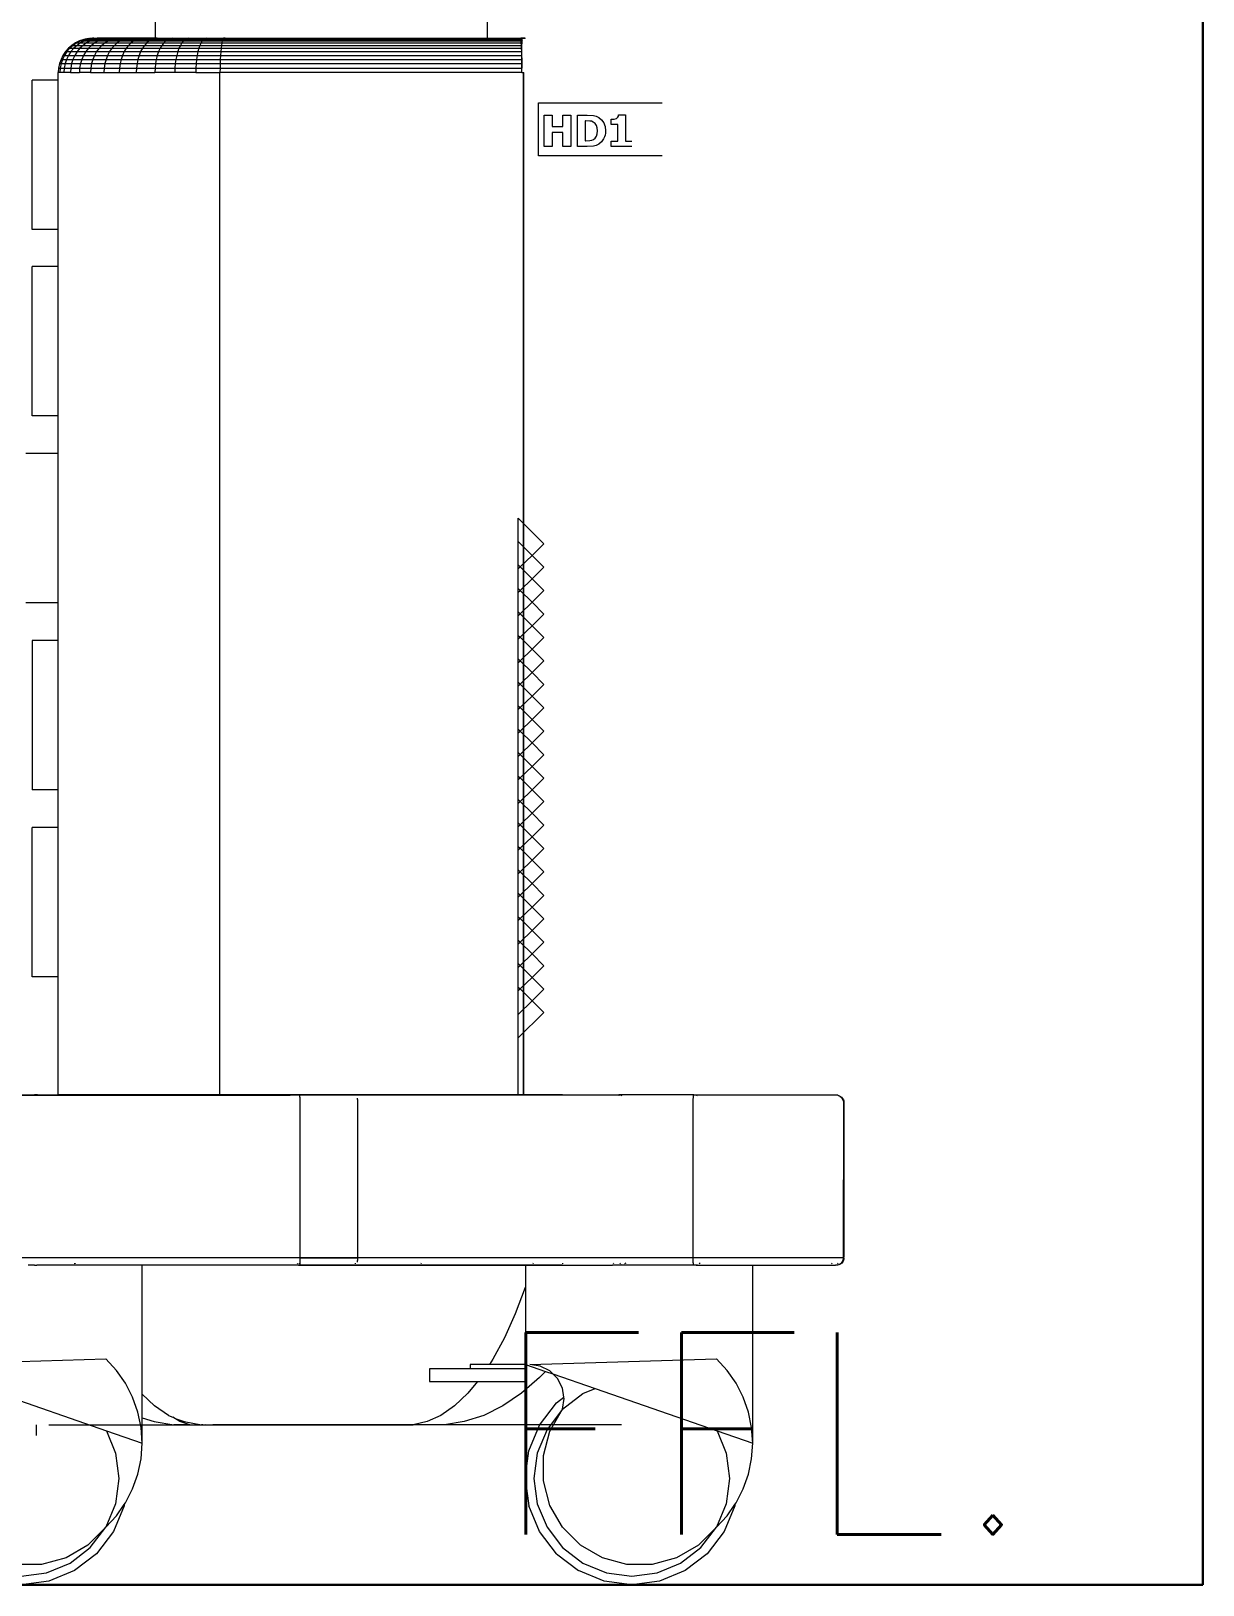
# Model space of a CAD drawing. Header units: millimetres. Extents: x 3552052 to 4144896, y -707811 to -630695.
# Drawn here: x 3703990 to 3704570, y -696929 to -696158 of the extents above; entities that cross this region are included whole.
import ezdxf

# ---------------------------------------------------------------- set-up
doc = ezdxf.new("R2010")
doc.units = ezdxf.units.MM
doc.header["$LTSCALE"] = 6
doc.header["$MEASUREMENT"] = 0
doc.layers.get('0').update_dxf_attribs({"linetype": 'CONTINUOUS', "lineweight": 0})
for name, color, linetype, lineweight in [('ELE-SOCKET NMBERING', 7, 'CONTINUOUS', 9), ('EQP', 6, 'CONTINUOUS', 0), ('MEP_HVAC_RA_DUCT', 1, 'CONTINUOUS', 0)]:
    doc.layers.add(name, color=color, linetype=linetype, lineweight=lineweight)
doc.styles.add('Annotation', font='tahoma.ttf')

# ---------------------------------------------------------------- blocks, each defined once
blk = doc.blocks.new('Philips+Ultrasound+ls')
at = {"layer": 'EQP'}
for p, q in [((-23.141, 3.976), (-23.141, 6.968)), ((-7.563, 3.976), (-7.563, 6.771)), ((-26.891, 3.761), (-27.065, 3.644)), ((-26.827, 3.761), (-27, 3.644)), ((-26.704, 3.854), (-26.891, 3.761)), ((-26.891, 3.761), (-26.827, 3.761)), ((-26.641, 3.854), (-26.827, 3.761)), ((-26.827, 3.761), (-26.652, 3.761)), ((-26.652, 3.761), (-26.821, 3.644)), ((-26.506, 3.921), (-26.704, 3.854)), ((-26.704, 3.854), (-26.641, 3.854)), ((-26.47, 3.854), (-26.652, 3.761)), ((-26.652, 3.761), (-26.371, 3.761)), ((-26.445, 3.921), (-26.641, 3.854)), ((-26.641, 3.854), (-26.47, 3.854)), ((-26.371, 3.761), (-26.534, 3.644)), ((-26.302, 3.962), (-26.506, 3.921)), ((-26.506, 3.921), (-26.445, 3.921)), ((-26.278, 3.921), (-26.47, 3.854)), ((-26.47, 3.854), (-26.195, 3.854)), ((-26.242, 3.962), (-26.445, 3.921)), ((-26.445, 3.921), (-26.278, 3.921)), ((-26.195, 3.854), (-26.371, 3.761)), ((-26.371, 3.761), (-25.987, 3.761)), ((-26.302, 3.962), (-26.242, 3.962)), ((-26.079, 3.962), (-26.278, 3.921)), ((-26.278, 3.921), (-26.009, 3.921)), ((-26.094, 3.976), (-26.242, 3.962)), ((-26.194, 3.962), (-26.242, 3.962)), ((-26.009, 3.921), (-26.195, 3.854)), ((-26.195, 3.854), (-25.82, 3.854)), ((-26.069, 3.97), (-26.194, 3.962)), ((-26.194, 3.962), (-26.079, 3.962)), ((-25.987, 3.761), (-26.143, 3.644)), ((-26.069, 3.976), (-26.094, 3.976)), ((-26.094, 3.976), (-26.069, 3.97)), ((-26.068, 3.962), (-26.079, 3.962)), ((-26.039, 3.976), (-26.069, 3.976)), ((-26.069, 3.976), (-26.069, 3.97)), ((-26.039, 3.972), (-26.069, 3.976)), ((-26.039, 3.972), (-26.069, 3.97)), ((-26.069, 3.97), (-26.068, 3.962)), ((-26.039, 3.962), (-26.068, 3.962)), ((-25.877, 3.976), (-26.039, 3.962)), ((-26.039, 3.972), (-26.036, 3.976)), ((-26.039, 3.976), (-26.039, 3.972)), ((-26.036, 3.976), (-26.039, 3.976)), ((-26.039, 3.962), (-26.039, 3.972)), ((-25.817, 3.962), (-26.039, 3.962)), ((-26.036, 3.976), (-25.877, 3.976)), ((-25.817, 3.962), (-26.009, 3.921)), ((-26.009, 3.921), (-25.643, 3.921)), ((-25.82, 3.854), (-25.987, 3.761)), ((-25.987, 3.761), (-25.507, 3.761)), ((-25.622, 3.976), (-25.877, 3.976)), ((-25.643, 3.921), (-25.82, 3.854)), ((-25.82, 3.854), (-25.35, 3.854)), ((-25.779, 3.962), (-25.817, 3.962)), ((-25.622, 3.976), (-25.779, 3.962)), ((-25.46, 3.962), (-25.779, 3.962)), ((-25.507, 3.761), (-25.653, 3.644)), ((-25.46, 3.962), (-25.643, 3.921)), ((-25.643, 3.921), (-25.184, 3.921)), ((-25.274, 3.976), (-25.622, 3.976)), ((-25.35, 3.854), (-25.507, 3.761)), ((-25.507, 3.761), (-24.935, 3.761)), ((-25.424, 3.962), (-25.46, 3.962)), ((-25.274, 3.976), (-25.424, 3.962)), ((-25.013, 3.962), (-25.424, 3.962)), ((-25.184, 3.921), (-25.35, 3.854)), ((-25.35, 3.854), (-24.791, 3.854)), ((-24.839, 3.976), (-25.274, 3.976)), ((-25.013, 3.962), (-25.184, 3.921)), ((-25.184, 3.921), (-24.639, 3.921)), ((-24.935, 3.761), (-25.069, 3.644)), ((-24.979, 3.962), (-25.013, 3.962)), ((-24.839, 3.976), (-24.979, 3.962)), ((-24.481, 3.962), (-24.979, 3.962)), ((-24.791, 3.854), (-24.935, 3.761)), ((-24.935, 3.761), (-24.28, 3.761)), ((-24.321, 3.976), (-24.839, 3.976)), ((-24.639, 3.921), (-24.791, 3.854)), ((-24.791, 3.854), (-24.15, 3.854)), ((-24.481, 3.962), (-24.639, 3.921)), ((-24.639, 3.921), (-24.013, 3.921)), ((-24.45, 3.962), (-24.481, 3.962)), ((-24.321, 3.976), (-24.45, 3.962)), ((-23.871, 3.962), (-24.45, 3.962)), ((-24.28, 3.761), (-24.401, 3.644)), ((-23.727, 3.976), (-24.321, 3.976)), ((-24.15, 3.854), (-24.28, 3.761)), ((-24.28, 3.761), (-23.549, 3.761)), ((-24.013, 3.921), (-24.15, 3.854)), ((-24.15, 3.854), (-23.435, 3.854)), ((-23.871, 3.962), (-24.013, 3.921)), ((-24.013, 3.921), (-23.315, 3.921)), ((-23.843, 3.962), (-23.871, 3.962)), ((-23.727, 3.976), (-23.843, 3.962)), ((-23.191, 3.962), (-23.843, 3.962)), ((-23.141, 3.976), (-23.727, 3.976)), ((-23.549, 3.761), (-23.655, 3.644)), ((-23.435, 3.854), (-23.549, 3.761)), ((-23.549, 3.761), (-22.752, 3.761)), ((-23.315, 3.921), (-23.435, 3.854)), ((-23.435, 3.854), (-22.656, 3.854)), ((-23.191, 3.962), (-23.315, 3.921)), ((-23.315, 3.921), (-22.554, 3.921)), ((-23.166, 3.962), (-23.191, 3.962)), ((-23.141, 3.965), (-23.166, 3.962)), ((-23.141, 3.962), (-23.166, 3.962)), ((-23.064, 3.976), (-23.141, 3.962)), ((-23.064, 3.976), (-23.141, 3.976)), ((-23.141, 3.965), (-23.141, 3.976)), ((-23.141, 3.962), (-23.141, 3.965)), ((-23.141, 3.962), (-22.449, 3.962)), ((-23.064, 3.976), (-22.341, 3.976)), ((-22.752, 3.761), (-22.842, 3.644)), ((-22.656, 3.854), (-22.752, 3.761)), ((-22.752, 3.761), (-21.899, 3.761)), ((-22.554, 3.921), (-22.656, 3.854)), ((-22.656, 3.854), (-21.821, 3.854)), ((-22.449, 3.962), (-22.554, 3.921)), ((-22.554, 3.921), (-21.739, 3.921)), ((-22.341, 3.976), (-22.449, 3.962)), ((-22.449, 3.962), (-21.654, 3.962)), ((-22.341, 3.976), (-21.568, 3.976)), ((-21.899, 3.761), (-21.971, 3.644)), ((-21.821, 3.854), (-21.899, 3.761)), ((-21.899, 3.761), (-21.001, 3.761)), ((-21.739, 3.921), (-21.821, 3.854)), ((-21.821, 3.854), (-20.943, 3.854)), ((-21.654, 3.962), (-21.739, 3.921)), ((-21.739, 3.921), (-20.882, 3.921)), ((-21.568, 3.976), (-21.654, 3.962)), ((-21.654, 3.962), (-20.818, 3.962)), ((-21.568, 3.976), (-20.754, 3.976)), ((-21.001, 3.761), (-21.055, 3.644)), ((-20.943, 3.854), (-21.001, 3.761)), ((-21.001, 3.761), (-20.031, 3.761)), ((-20.882, 3.921), (-20.943, 3.854)), ((-20.943, 3.854), (-20.012, 3.854)), ((-20.818, 3.962), (-20.882, 3.921)), ((-20.882, 3.921), (-19.991, 3.921)), ((-20.754, 3.976), (-20.818, 3.962)), ((-20.818, 3.962), (-19.97, 3.962)), ((-20.754, 3.976), (-19.949, 3.976)), ((-20.031, 3.761), (-20.049, 3.644)), ((-20.012, 3.854), (-20.031, 3.761)), ((-20.031, 3.761), (-5.944, 3.761)), ((-19.991, 3.921), (-20.012, 3.854)), ((-20.012, 3.854), (-5.943, 3.854)), ((-19.97, 3.962), (-19.991, 3.921)), ((-19.991, 3.921), (-6.016, 3.921)), ((-19.949, 3.976), (-19.97, 3.962)), ((-19.97, 3.962), (-19.876, 3.962)), ((-19.876, 3.976), (-19.949, 3.976)), ((-19.876, 3.976), (-19.876, 3.962)), ((-7.563, 3.962), (-19.876, 3.976)), ((-16.38, 3.962), (-19.876, 3.976)), ((-19.876, 3.976), (-7.563, 3.976)), ((-19.876, 3.962), (-19.876, 3.958)), ((-16.38, 3.962), (-7.563, 3.962)), ((-6.016, 3.921), (-16.38, 3.962)), ((-7.563, 3.962), (-7.563, 3.976)), ((-7.563, 3.976), (-5.994, 3.976)), ((-7.563, 3.962), (-5.962, 3.962)), ((-6.039, 3.976), (-6.028, 3.962)), ((-6.028, 3.962), (-6.016, 3.921)), ((-6.009, 3.869), (-6.016, 3.921)), ((-6.016, 3.921), (-5.95, 3.921)), ((-6.016, 3.921), (-6.005, 3.854)), ((-6.009, 3.869), (-6.004, 3.863)), ((-6.005, 3.854), (-5.995, 3.761)), ((-5.995, 3.761), (-5.986, 3.644)), ((-5.973, 3.976), (-5.994, 3.976)), ((-5.967, 3.969), (-5.994, 3.976)), ((-5.973, 3.976), (-5.967, 3.969)), ((-5.874, 3.976), (-5.973, 3.976)), ((-5.939, 3.962), (-5.967, 3.969)), ((-5.967, 3.969), (-5.962, 3.962)), ((-5.939, 3.962), (-5.962, 3.962)), ((-5.962, 3.962), (-5.955, 3.938)), ((-5.94, 3.938), (-5.955, 3.938)), ((-5.955, 3.938), (-5.952, 3.926)), ((-5.941, 3.927), (-5.952, 3.926)), ((-5.952, 3.926), (-5.95, 3.921)), ((-5.941, 3.921), (-5.95, 3.921)), ((-5.95, 3.921), (-5.95, 3.916)), ((-5.941, 3.915), (-5.95, 3.916)), ((-5.95, 3.916), (-5.942, 3.882)), ((-5.946, 3.644), (-5.944, 3.761)), ((-5.944, 3.761), (-5.943, 3.854)), ((-5.943, 3.854), (-5.942, 3.882)), ((-5.942, 3.882), (-5.941, 3.915)), ((-5.941, 3.927), (-5.94, 3.938)), ((-5.941, 3.921), (-5.941, 3.927)), ((-5.941, 3.915), (-5.941, 3.921)), ((-5.94, 3.938), (-5.939, 3.962)), ((-5.857, 3.962), (-5.939, 3.962)), ((-5.873, 3.962), (-5.928, 3.976)), ((-5.928, 3.976), (-5.808, 3.976)), ((-5.857, 3.962), (-5.874, 3.976)), ((-5.795, 3.976), (-5.874, 3.976)), ((-5.857, 3.962), (-5.861, 3.976)), ((-5.791, 3.962), (-5.857, 3.962)), ((-5.808, 3.976), (-5.817, 3.976)), ((-5.791, 3.962), (-5.817, 3.976)), ((-5.791, 3.962), (-5.795, 3.976)), ((-27.571, 2.984), (-27.64, 2.785)), ((-27.478, 3.173), (-27.571, 2.984)), ((-27.571, 2.984), (-27.503, 2.984)), ((-27.503, 2.984), (-27.571, 2.785)), ((-27.41, 3.173), (-27.503, 2.984)), ((-27.503, 2.984), (-27.314, 2.984)), ((-27.361, 3.348), (-27.478, 3.173)), ((-27.478, 3.173), (-27.41, 3.173)), ((-27.294, 3.348), (-27.41, 3.173)), ((-27.41, 3.173), (-27.222, 3.173)), ((-27.314, 2.984), (-27.381, 2.785)), ((-27.222, 3.506), (-27.361, 3.348)), ((-27.361, 3.348), (-27.294, 3.348)), ((-27.222, 3.173), (-27.314, 2.984)), ((-27.314, 2.984), (-27.01, 2.984)), ((-27.156, 3.506), (-27.294, 3.348)), ((-27.294, 3.348), (-27.108, 3.348)), ((-27.065, 3.644), (-27.222, 3.506)), ((-27.222, 3.506), (-27.156, 3.506)), ((-27.108, 3.348), (-27.222, 3.173)), ((-27.222, 3.173), (-26.922, 3.173)), ((-27, 3.644), (-27.156, 3.506)), ((-27.156, 3.506), (-26.974, 3.506)), ((-26.974, 3.506), (-27.108, 3.348)), ((-27.108, 3.348), (-26.812, 3.348)), ((-27.01, 2.984), (-27.075, 2.785)), ((-27.065, 3.644), (-27, 3.644)), ((-26.922, 3.173), (-27.01, 2.984)), ((-27.01, 2.984), (-26.596, 2.984)), ((-27, 3.644), (-26.821, 3.644)), ((-26.821, 3.644), (-26.974, 3.506)), ((-26.974, 3.506), (-26.682, 3.506)), ((-26.812, 3.348), (-26.922, 3.173)), ((-26.922, 3.173), (-26.512, 3.173)), ((-26.821, 3.644), (-26.534, 3.644)), ((-26.682, 3.506), (-26.812, 3.348)), ((-26.812, 3.348), (-26.408, 3.348)), ((-26.534, 3.644), (-26.682, 3.506)), ((-26.682, 3.506), (-26.284, 3.506)), ((-26.596, 2.984), (-26.658, 2.785)), ((-26.512, 3.173), (-26.596, 2.984)), ((-26.596, 2.984), (-26.077, 2.984)), ((-26.534, 3.644), (-26.143, 3.644)), ((-26.408, 3.348), (-26.512, 3.173)), ((-26.512, 3.173), (-25.999, 3.173)), ((-26.284, 3.506), (-26.408, 3.348)), ((-26.408, 3.348), (-25.901, 3.348)), ((-26.143, 3.644), (-26.284, 3.506)), ((-26.284, 3.506), (-25.785, 3.506)), ((-26.143, 3.644), (-25.653, 3.644)), ((-26.077, 2.984), (-26.135, 2.785)), ((-25.999, 3.173), (-26.077, 2.984)), ((-26.077, 2.984), (-25.46, 2.984)), ((-25.901, 3.348), (-25.999, 3.173)), ((-25.999, 3.173), (-25.388, 3.173)), ((-25.785, 3.506), (-25.901, 3.348)), ((-25.901, 3.348), (-25.298, 3.348)), ((-25.653, 3.644), (-25.785, 3.506)), ((-25.785, 3.506), (-25.191, 3.506)), ((-25.653, 3.644), (-25.069, 3.644)), ((-25.46, 2.984), (-25.513, 2.785)), ((-25.388, 3.173), (-25.46, 2.984)), ((-25.46, 2.984), (-24.753, 2.984)), ((-25.298, 3.348), (-25.388, 3.173)), ((-25.388, 3.173), (-24.688, 3.173)), ((-25.191, 3.506), (-25.298, 3.348)), ((-25.298, 3.348), (-24.606, 3.348)), ((-25.069, 3.644), (-25.191, 3.506)), ((-25.191, 3.506), (-24.51, 3.506)), ((-25.069, 3.644), (-24.401, 3.644)), ((-24.753, 2.984), (-24.801, 2.785)), ((-24.688, 3.173), (-24.753, 2.984)), ((-24.753, 2.984), (-23.964, 2.984)), ((-24.606, 3.348), (-24.688, 3.173)), ((-24.688, 3.173), (-23.906, 3.173)), ((-24.51, 3.506), (-24.606, 3.348)), ((-24.606, 3.348), (-23.835, 3.348)), ((-24.401, 3.644), (-24.51, 3.506)), ((-24.51, 3.506), (-23.751, 3.506)), ((-24.401, 3.644), (-23.655, 3.644)), ((-23.964, 2.984), (-24.006, 2.785)), ((-23.906, 3.173), (-23.964, 2.984)), ((-23.964, 2.984), (-23.103, 2.984)), ((-23.835, 3.348), (-23.906, 3.173)), ((-23.906, 3.173), (-23.055, 3.173)), ((-23.751, 3.506), (-23.835, 3.348)), ((-23.835, 3.348), (-22.994, 3.348)), ((-23.655, 3.644), (-23.751, 3.506)), ((-23.751, 3.506), (-22.923, 3.506)), ((-23.655, 3.644), (-22.842, 3.644)), ((-23.103, 2.984), (-23.139, 2.785)), ((-23.055, 3.173), (-23.103, 2.984)), ((-23.103, 2.984), (-22.182, 2.984)), ((-22.994, 3.348), (-23.055, 3.173)), ((-23.055, 3.173), (-22.143, 3.173)), ((-22.923, 3.506), (-22.994, 3.348)), ((-22.994, 3.348), (-22.094, 3.348)), ((-22.842, 3.644), (-22.923, 3.506)), ((-22.923, 3.506), (-22.037, 3.506)), ((-22.842, 3.644), (-21.971, 3.644)), ((-22.182, 2.984), (-22.211, 2.785)), ((-22.143, 3.173), (-22.182, 2.984)), ((-22.182, 2.984), (-21.212, 2.984)), ((-22.094, 3.348), (-22.143, 3.173)), ((-22.143, 3.173), (-21.183, 3.173)), ((-22.037, 3.506), (-22.094, 3.348)), ((-22.094, 3.348), (-21.147, 3.348)), ((-21.971, 3.644), (-22.037, 3.506)), ((-22.037, 3.506), (-21.104, 3.506)), ((-21.971, 3.644), (-21.055, 3.644)), ((-21.212, 2.984), (-21.234, 2.785)), ((-21.183, 3.173), (-21.212, 2.984)), ((-21.212, 2.984), (-20.101, 2.984)), ((-21.147, 3.348), (-21.183, 3.173)), ((-21.183, 3.173), (-20.091, 3.173)), ((-21.104, 3.506), (-21.147, 3.348)), ((-21.147, 3.348), (-20.079, 3.348)), ((-21.055, 3.644), (-21.104, 3.506)), ((-21.104, 3.506), (-20.065, 3.506)), ((-21.055, 3.644), (-20.049, 3.644)), ((-20.101, 2.984), (-20.108, 2.785)), ((-20.091, 3.173), (-20.101, 2.984)), ((-20.101, 2.984), (-5.95, 2.984)), ((-20.079, 3.348), (-20.091, 3.173)), ((-20.091, 3.173), (-5.949, 3.173)), ((-20.065, 3.506), (-20.079, 3.348)), ((-20.079, 3.348), (-5.948, 3.348)), ((-20.049, 3.644), (-20.065, 3.506)), ((-20.065, 3.506), (-5.947, 3.506)), ((-20.049, 3.644), (-5.946, 3.644)), ((-5.986, 3.644), (-5.977, 3.506)), ((-5.977, 3.506), (-5.969, 3.348)), ((-5.969, 3.348), (-5.963, 3.173)), ((-5.963, 3.173), (-5.958, 2.984)), ((-5.958, 2.984), (-5.954, 2.785)), ((-5.95, 2.984), (-5.949, 3.173)), ((-5.95, 2.785), (-5.95, 2.984)), ((-5.949, 3.173), (-5.948, 3.348)), ((-5.948, 3.348), (-5.947, 3.506)), ((-5.947, 3.506), (-5.946, 3.644)), ((-27.683, 2.578), (-27.699, 2.367)), ((-27.63, 2.367), (-27.699, 2.367)), ((-27.699, 2.011), (-27.699, 2.367)), ((-27.64, 2.785), (-27.683, 2.578)), ((-27.683, 2.578), (-27.614, 2.578)), ((-27.64, 2.785), (-27.571, 2.785)), ((-27.614, 2.578), (-27.63, 2.367)), ((-27.438, 2.367), (-27.63, 2.367)), ((-27.571, 2.785), (-27.614, 2.578)), ((-27.614, 2.578), (-27.422, 2.578)), ((-27.571, 2.785), (-27.381, 2.785)), ((-27.422, 2.578), (-27.438, 2.367)), ((-27.13, 2.367), (-27.438, 2.367)), ((-27.381, 2.785), (-27.422, 2.578)), ((-27.422, 2.578), (-27.115, 2.578)), ((-27.381, 2.785), (-27.075, 2.785)), ((-27.115, 2.578), (-27.13, 2.367)), ((-27.13, 2.367), (-26.711, 2.367)), ((-27.075, 2.785), (-27.115, 2.578)), ((-27.115, 2.578), (-26.696, 2.578)), ((-27.075, 2.785), (-26.658, 2.785)), ((-26.696, 2.578), (-26.711, 2.367)), ((-26.185, 2.367), (-26.711, 2.367)), ((-26.658, 2.785), (-26.696, 2.578)), ((-26.696, 2.578), (-26.171, 2.578)), ((-26.658, 2.785), (-26.135, 2.785)), ((-26.171, 2.578), (-26.185, 2.367)), ((-26.185, 2.367), (-25.559, 2.367)), ((-26.135, 2.785), (-26.171, 2.578)), ((-26.171, 2.578), (-25.546, 2.578)), ((-26.135, 2.785), (-25.513, 2.785)), ((-25.546, 2.578), (-25.559, 2.367)), ((-25.559, 2.367), (-24.841, 2.367)), ((-25.513, 2.785), (-25.546, 2.578)), ((-25.546, 2.578), (-24.83, 2.578)), ((-25.513, 2.785), (-24.801, 2.785)), ((-24.83, 2.578), (-24.841, 2.367)), ((-24.841, 2.367), (-24.041, 2.367)), ((-24.801, 2.785), (-24.83, 2.578)), ((-24.83, 2.578), (-24.032, 2.578)), ((-24.801, 2.785), (-24.006, 2.785)), ((-24.032, 2.578), (-24.041, 2.367)), ((-24.041, 2.367), (-23.169, 2.367)), ((-24.006, 2.785), (-24.032, 2.578)), ((-24.032, 2.578), (-23.161, 2.578)), ((-24.006, 2.785), (-23.139, 2.785)), ((-23.161, 2.578), (-23.169, 2.367)), ((-22.235, 2.367), (-23.169, 2.367)), ((-23.139, 2.785), (-23.161, 2.578)), ((-23.161, 2.578), (-22.228, 2.578)), ((-23.139, 2.785), (-22.211, 2.785)), ((-22.228, 2.578), (-22.235, 2.367)), ((-21.252, 2.367), (-22.235, 2.367)), ((-22.211, 2.785), (-22.228, 2.578)), ((-22.228, 2.578), (-21.247, 2.578)), ((-22.211, 2.785), (-21.234, 2.785)), ((-21.247, 2.578), (-21.252, 2.367)), ((-21.252, 2.367), (-20.114, 2.367)), ((-21.234, 2.785), (-21.247, 2.578)), ((-21.247, 2.578), (-20.112, 2.578)), ((-21.234, 2.785), (-20.108, 2.785)), ((-20.112, 2.578), (-20.114, 2.367)), ((-5.951, 2.367), (-20.114, 2.367)), ((-20.114, -45.589), (-20.114, 2.367)), ((-20.108, 2.785), (-20.112, 2.578)), ((-20.112, 2.578), (-5.95, 2.578)), ((-20.108, 2.785), (-5.95, 2.785)), ((-5.954, 2.785), (-5.95, 2.578)), ((-5.951, 2.367), (-5.95, 2.578)), ((-5.951, 2.367), (-5.866, 2.367)), ((-5.95, 2.578), (-5.95, 2.785)), ((-5.875, -45.619), (-5.875, 2.367)), ((-5.866, -45.589), (-5.866, 2.367)), ((-27.699, 2.011), (-28.929, 2.011)), ((-28.929, -4.989), (-28.929, 2.011)), ((-27.699, -4.989), (-27.699, 2.011)), ((-5.164, 0.952), (0.636, 0.952)), ((-5.164, -1.548), (-5.164, 0.952)), ((-4.902, -1.108), (-4.902, 0.373)), ((-4.902, 0.373), (-4.53, 0.373)), ((-4.53, 0.373), (-4.53, -0.169)), ((-4.024, -0.169), (-4.024, 0.373)), ((-4.024, 0.373), (-3.652, 0.373)), ((-3.652, 0.373), (-3.652, -1.108)), ((-3.346, -1.108), (-3.346, 0.373)), ((-3.346, 0.373), (-2.887, 0.373)), ((-2.967, 0.097), (-2.974, 0.097)), ((-2.974, 0.097), (-2.974, -0.83)), ((-2.769, 0.093), (-2.967, 0.097)), ((-2.887, 0.373), (-2.594, 0.353)), ((-2.688, 0.079), (-2.769, 0.093)), ((-2.61, 0.047), (-2.688, 0.079)), ((-2.519, -0.023), (-2.61, 0.047)), ((-2.594, 0.353), (-2.462, 0.319)), ((-2.462, 0.319), (-2.339, 0.257)), ((-2.339, 0.257), (-2.208, 0.147)), ((-2.208, 0.147), (-2.108, 0.005)), ((-2.108, 0.005), (-2.071, -0.078)), ((-1.763, 0.175), (-1.627, 0.184)), ((-1.763, -0.067), (-1.763, 0.175)), ((-1.627, 0.184), (-1.518, 0.213)), ((-1.518, 0.213), (-1.476, 0.241)), ((-1.476, 0.241), (-1.444, 0.277)), ((-1.444, 0.277), (-1.423, 0.322)), ((-1.423, 0.322), (-1.414, 0.377)), ((-1.414, 0.377), (-1.09, 0.377)), ((-1.09, 0.377), (-1.09, -0.849)), ((-4.53, -0.169), (-4.024, -0.169)), ((-4.024, -0.451), (-4.53, -0.451)), ((-4.53, -0.451), (-4.53, -1.108)), ((-4.024, -1.108), (-4.024, -0.451)), ((-2.592, -0.773), (-2.512, -0.704)), ((-2.456, -0.116), (-2.519, -0.023)), ((-2.512, -0.704), (-2.453, -0.613)), ((-2.418, -0.23), (-2.456, -0.116)), ((-2.453, -0.613), (-2.417, -0.501)), ((-2.405, -0.366), (-2.418, -0.23)), ((-2.417, -0.501), (-2.405, -0.366)), ((-2.074, -0.655), (-2.114, -0.739)), ((-2.046, -0.565), (-2.074, -0.655)), ((-2.071, -0.078), (-2.045, -0.168)), ((-2.029, -0.47), (-2.046, -0.565)), ((-2.045, -0.168), (-2.023, -0.369)), ((-2.023, -0.369), (-2.029, -0.47)), ((-1.451, -0.067), (-1.763, -0.067)), ((-1.451, -0.849), (-1.451, -0.067)), ((-4.53, -1.108), (-4.902, -1.108)), ((-3.652, -1.108), (-4.024, -1.108)), ((-2.883, -1.108), (-3.346, -1.108)), ((-2.974, -0.83), (-2.967, -0.83)), ((-2.967, -0.83), (-2.756, -0.826)), ((-2.594, -1.086), (-2.883, -1.108)), ((-2.756, -0.826), (-2.672, -0.81)), ((-2.672, -0.81), (-2.592, -0.773)), ((-2.463, -1.052), (-2.594, -1.086)), ((-2.343, -0.99), (-2.463, -1.052)), ((-2.216, -0.884), (-2.343, -0.99)), ((-2.114, -0.739), (-2.216, -0.884)), ((-1.763, -1.108), (-1.763, -0.849)), ((-1.763, -0.849), (-1.451, -0.849)), ((-0.784, -1.108), (-1.763, -1.108)), ((-1.09, -0.849), (-0.784, -0.849)), ((0.636, -1.548), (-5.164, -1.548)), ((-27.699, -4.989), (-28.929, -4.989)), ((-27.699, -6.732), (-27.699, -4.989)), ((-27.699, -6.732), (-28.929, -6.732)), ((-28.929, -13.732), (-28.929, -6.732)), ((-27.699, -13.732), (-27.699, -6.732)), ((-27.699, -13.732), (-28.929, -13.732)), ((-27.699, -15.507), (-27.699, -13.732)), ((-27.699, -15.507), (-29.229, -15.507)), ((-27.699, -22.507), (-27.699, -15.507)), ((-6.121, -18.537), (-4.919, -19.739)), ((-6.121, -19.637), (-6.121, -18.537)), ((-6.121, -19.637), (-5.474, -20.284)), ((-6.121, -20.737), (-6.121, -19.637)), ((-6.029, -20.829), (-5.474, -20.284)), ((-5.474, -20.284), (-4.919, -19.739)), ((-5.474, -20.284), (-4.919, -20.839)), ((-6.121, -20.737), (-6.029, -20.829)), ((-6.121, -20.919), (-6.121, -20.737)), ((-6.121, -20.919), (-6.029, -20.829)), ((-6.121, -21.837), (-6.121, -20.919)), ((-6.029, -20.829), (-5.474, -21.384)), ((-5.474, -21.384), (-4.919, -20.839)), ((-6.121, -21.837), (-6.029, -21.929)), ((-6.121, -22.019), (-6.121, -21.837)), ((-6.029, -21.929), (-5.474, -21.384)), ((-5.474, -21.384), (-4.919, -21.939)), ((-27.699, -22.507), (-29.229, -22.507)), ((-27.699, -24.282), (-27.699, -22.507)), ((-6.121, -22.019), (-6.029, -21.929)), ((-6.121, -22.937), (-6.121, -22.019)), ((-6.029, -21.929), (-5.474, -22.484)), ((-6.029, -23.029), (-5.474, -22.484)), ((-5.474, -22.484), (-4.919, -21.939)), ((-5.474, -22.484), (-4.919, -23.039)), ((-6.121, -22.937), (-6.029, -23.029)), ((-6.121, -23.119), (-6.121, -22.937)), ((-6.121, -23.119), (-6.029, -23.029)), ((-6.121, -24.037), (-6.121, -23.119)), ((-6.029, -23.029), (-5.474, -23.584)), ((-5.474, -23.584), (-4.919, -23.039)), ((-6.121, -24.037), (-6.029, -24.129)), ((-6.121, -24.219), (-6.121, -24.037)), ((-6.029, -24.129), (-5.474, -23.584)), ((-5.474, -23.584), (-4.919, -24.139)), ((-28.929, -24.282), (-28.929, -31.282)), ((-27.699, -24.282), (-28.929, -24.282)), ((-27.699, -31.282), (-27.699, -24.282)), ((-6.121, -24.219), (-6.029, -24.129)), ((-6.121, -25.137), (-6.121, -24.219)), ((-6.029, -24.129), (-5.474, -24.684)), ((-6.029, -25.229), (-5.474, -24.684)), ((-5.474, -24.684), (-4.919, -24.139)), ((-5.474, -24.684), (-4.919, -25.239)), ((-6.121, -25.137), (-6.029, -25.229)), ((-6.121, -25.319), (-6.121, -25.137)), ((-6.121, -25.319), (-6.029, -25.229)), ((-6.121, -26.237), (-6.121, -25.319)), ((-6.029, -25.229), (-5.474, -25.784)), ((-5.474, -25.784), (-4.919, -25.239)), ((-6.121, -26.237), (-6.029, -26.329)), ((-6.121, -26.419), (-6.121, -26.237)), ((-6.029, -26.329), (-5.474, -25.784)), ((-5.474, -25.784), (-4.919, -26.339)), ((-6.121, -26.419), (-6.029, -26.329)), ((-6.121, -27.337), (-6.121, -26.419)), ((-6.029, -26.329), (-5.474, -26.884)), ((-6.029, -27.429), (-5.474, -26.884)), ((-5.474, -26.884), (-4.919, -26.339)), ((-5.474, -26.884), (-4.919, -27.439)), ((-6.121, -27.337), (-6.029, -27.429)), ((-6.121, -27.519), (-6.121, -27.337)), ((-6.121, -27.519), (-6.029, -27.429)), ((-6.121, -28.437), (-6.121, -27.519)), ((-6.029, -27.429), (-5.474, -27.984)), ((-5.474, -27.984), (-4.919, -27.439)), ((-6.029, -28.529), (-5.474, -27.984)), ((-5.474, -27.984), (-4.919, -28.539)), ((-6.121, -28.437), (-6.029, -28.529)), ((-6.121, -28.619), (-6.121, -28.437)), ((-6.121, -28.619), (-6.029, -28.529)), ((-6.121, -29.537), (-6.121, -28.619)), ((-6.029, -28.529), (-5.474, -29.084)), ((-6.029, -29.629), (-5.474, -29.084)), ((-5.474, -29.084), (-4.919, -28.539)), ((-5.474, -29.084), (-4.919, -29.639)), ((-6.121, -29.537), (-6.029, -29.629)), ((-6.121, -29.719), (-6.121, -29.537)), ((-6.121, -29.719), (-6.029, -29.629)), ((-6.121, -30.637), (-6.121, -29.719)), ((-6.029, -29.629), (-5.474, -30.184)), ((-5.474, -30.184), (-4.919, -29.639)), ((-6.029, -30.729), (-5.474, -30.184)), ((-5.474, -30.184), (-4.919, -30.739)), ((-27.699, -31.282), (-28.929, -31.282)), ((-27.699, -33.057), (-27.699, -31.282)), ((-6.121, -30.637), (-6.029, -30.729)), ((-6.121, -30.819), (-6.121, -30.637)), ((-6.121, -30.819), (-6.029, -30.729)), ((-6.121, -31.737), (-6.121, -30.819)), ((-6.029, -30.729), (-5.474, -31.284)), ((-6.029, -31.829), (-5.474, -31.284)), ((-5.474, -31.284), (-4.919, -30.739)), ((-5.474, -31.284), (-4.919, -31.839)), ((-6.121, -31.737), (-6.029, -31.829)), ((-6.121, -31.919), (-6.121, -31.737)), ((-6.121, -31.919), (-6.029, -31.829)), ((-6.121, -32.837), (-6.121, -31.919)), ((-6.029, -31.829), (-5.474, -32.384)), ((-5.474, -32.384), (-4.919, -31.839)), ((-6.029, -32.929), (-5.474, -32.384)), ((-5.474, -32.384), (-4.919, -32.939)), ((-27.699, -33.057), (-28.929, -33.057)), ((-28.929, -40.057), (-28.929, -33.057)), ((-27.699, -40.057), (-27.699, -33.057)), ((-6.121, -32.837), (-6.029, -32.929)), ((-6.121, -33.019), (-6.121, -32.837)), ((-6.121, -33.019), (-6.029, -32.929)), ((-6.121, -33.937), (-6.121, -33.019)), ((-6.029, -32.929), (-5.474, -33.484)), ((-6.029, -34.029), (-5.474, -33.484)), ((-5.474, -33.484), (-4.919, -32.939)), ((-5.474, -33.484), (-4.919, -34.039)), ((-6.121, -33.937), (-6.029, -34.029)), ((-6.121, -34.119), (-6.121, -33.937)), ((-6.121, -34.119), (-6.029, -34.029)), ((-6.121, -35.037), (-6.121, -34.119)), ((-6.029, -34.029), (-5.474, -34.584)), ((-5.474, -34.584), (-4.919, -34.039)), ((-6.029, -35.129), (-5.474, -34.584)), ((-5.474, -34.584), (-4.919, -35.139)), ((-6.121, -35.037), (-6.029, -35.129)), ((-6.121, -35.219), (-6.121, -35.037)), ((-6.121, -35.219), (-6.029, -35.129)), ((-6.121, -36.137), (-6.121, -35.219)), ((-6.029, -35.129), (-5.474, -35.684)), ((-6.029, -36.229), (-5.474, -35.684)), ((-5.474, -35.684), (-4.919, -35.139)), ((-5.474, -35.684), (-4.919, -36.239)), ((-6.121, -36.137), (-6.029, -36.229)), ((-6.121, -36.319), (-6.121, -36.137)), ((-6.121, -36.319), (-6.029, -36.229)), ((-6.121, -37.237), (-6.121, -36.319)), ((-6.029, -36.229), (-5.474, -36.784)), ((-5.474, -36.784), (-4.919, -36.239)), ((-6.029, -37.329), (-5.474, -36.784)), ((-5.474, -36.784), (-4.919, -37.339)), ((-6.121, -37.237), (-6.029, -37.329)), ((-6.121, -37.419), (-6.121, -37.237)), ((-6.121, -37.419), (-6.029, -37.329)), ((-6.121, -38.337), (-6.121, -37.419)), ((-6.029, -37.329), (-5.474, -37.884)), ((-6.029, -38.429), (-5.474, -37.884)), ((-5.474, -37.884), (-4.919, -37.339)), ((-5.474, -37.884), (-4.919, -38.439)), ((-6.121, -38.337), (-6.029, -38.429)), ((-6.121, -38.519), (-6.121, -38.337)), ((-6.121, -38.519), (-6.029, -38.429)), ((-6.121, -39.437), (-6.121, -38.519)), ((-6.029, -38.429), (-5.474, -38.984)), ((-5.474, -38.984), (-4.919, -38.439)), ((-6.029, -39.529), (-5.474, -38.984)), ((-5.474, -38.984), (-4.919, -39.539)), ((-27.699, -40.057), (-28.929, -40.057)), ((-27.699, -45.589), (-27.699, -40.057)), ((-6.121, -39.437), (-6.029, -39.529)), ((-6.121, -39.619), (-6.121, -39.437)), ((-6.121, -39.619), (-6.029, -39.529)), ((-6.121, -40.537), (-6.121, -39.619)), ((-6.029, -39.529), (-5.474, -40.084)), ((-6.029, -40.629), (-5.474, -40.084)), ((-5.474, -40.084), (-4.919, -39.539)), ((-5.474, -40.084), (-4.919, -40.639)), ((-6.121, -40.719), (-6.121, -40.537)), ((-6.121, -40.537), (-6.029, -40.629)), ((-6.121, -40.719), (-6.029, -40.629)), ((-6.121, -41.819), (-6.121, -40.719)), ((-6.029, -40.629), (-5.474, -41.184)), ((-5.474, -41.184), (-4.919, -40.639)), ((-6.121, -41.819), (-5.474, -41.184)), ((-5.474, -41.184), (-4.919, -41.739)), ((-6.121, -42.919), (-4.919, -41.739)), ((-6.121, -42.919), (-6.121, -41.819)), ((-6.121, -45.589), (-6.121, -42.919)), ((-38.64, -45.633), (-4.042, -45.589)), ((-22.52, -45.633), (-38.64, -45.633)), ((-32.26, -45.589), (-28.742, -45.592)), ((-28.813, -45.602), (-28.882, -45.619)), ((-28.742, -45.592), (-28.813, -45.602)), ((-28.67, -45.589), (-28.742, -45.592)), ((-28.67, -45.589), (-27.699, -45.589)), ((-27.699, -45.619), (-27.699, -45.589)), ((-20.114, -45.589), (-27.699, -45.589)), ((-16.814, -45.633), (-22.52, -45.633)), ((-20.114, -45.619), (-20.114, -45.589)), ((-13.763, -45.589), (-20.114, -45.589)), ((-16.42, -45.602), (-16.437, -45.619)), ((-16.409, -45.596), (-16.42, -45.602)), ((-16.382, -45.592), (-16.379, -45.602)), ((-16.379, -45.602), (-16.376, -45.619)), ((-16.373, -45.642), (-16.376, -45.619)), ((-16.371, -45.671), (-16.373, -45.642)), ((-16.368, -45.705), (-16.371, -45.671)), ((-16.368, -45.705), (-16.366, -45.744)), ((-16.366, -45.744), (-16.364, -45.788)), ((-16.364, -45.788), (-16.363, -45.835)), ((-16.363, -45.835), (-16.362, -45.884)), ((-16.362, -45.884), (-16.361, -45.936)), ((-16.313, -45.589), (-6.121, -45.589)), ((-13.763, -45.619), (-13.763, -45.589)), ((-5.866, -45.589), (-13.763, -45.589)), ((-13.681, -45.744), (-13.674, -45.788)), ((-13.674, -45.788), (-13.667, -45.835)), ((-13.667, -45.835), (-13.663, -45.884)), ((-13.663, -45.884), (-13.66, -45.936)), ((-6.121, -45.619), (-6.121, -45.589)), ((-6.121, -45.589), (-1.477, -45.589)), ((-5.866, -45.619), (-5.866, -45.589)), ((-4.042, -45.589), (-5.866, -45.589)), ((-4.042, -45.589), (-4.042, -45.619)), ((-1.477, -45.589), (-1.451, -45.592)), ((-1.451, -45.592), (-1.425, -45.602)), ((-1.451, -45.592), (-1.435, -45.592)), ((-1.435, -45.592), (-1.393, -45.602)), ((-1.435, -45.592), (-1.406, -45.592)), ((-1.425, -45.602), (-1.4, -45.619)), ((2.112, -45.589), (-1.406, -45.592)), ((-1.406, -45.592), (-1.336, -45.602)), ((-1.393, -45.602), (-1.353, -45.619)), ((-1.336, -45.602), (-1.268, -45.619)), ((2.071, -45.884), (2.07, -45.936)), ((2.073, -45.835), (2.071, -45.884)), ((2.075, -45.788), (2.073, -45.835)), ((2.079, -45.744), (2.075, -45.788)), ((2.082, -45.705), (2.079, -45.744)), ((2.086, -45.671), (2.082, -45.705)), ((2.091, -45.642), (2.086, -45.671)), ((2.096, -45.619), (2.091, -45.642)), ((2.112, -45.589), (2.165, -45.592)), ((2.165, -45.592), (3.262, -45.589)), ((2.165, -45.592), (2.218, -45.602)), ((2.218, -45.602), (2.269, -45.619)), ((3.262, -45.589), (8.762, -45.589)), ((8.762, -45.589), (8.805, -45.592)), ((8.805, -45.592), (8.81, -45.592)), ((8.81, -45.592), (8.858, -45.602)), ((8.858, -45.602), (8.903, -45.619)), ((8.903, -45.619), (8.908, -45.619)), ((8.908, -45.619), (8.946, -45.642)), ((8.946, -45.642), (8.986, -45.671)), ((8.946, -45.642), (8.956, -45.642)), ((8.956, -45.642), (9, -45.671)), ((8.986, -45.671), (9.023, -45.705)), ((9, -45.671), (9.041, -45.705)), ((9.023, -45.705), (9.055, -45.744)), ((9.041, -45.705), (9.076, -45.744)), ((9.055, -45.744), (9.083, -45.788)), ((9.076, -45.744), (9.107, -45.788)), ((9.083, -45.788), (9.105, -45.835)), ((9.105, -45.835), (9.122, -45.884)), ((9.107, -45.788), (9.131, -45.835)), ((9.122, -45.884), (9.133, -45.936)), ((9.131, -45.835), (9.15, -45.884)), ((9.15, -45.884), (9.161, -45.936)), ((-16.361, -45.936), (-16.361, -53.243)), ((-13.66, -45.936), (-13.662, -53.243)), ((2.07, -45.936), (2.071, -53.243)), ((9.133, -45.936), (9.128, -53.189)), ((9.161, -45.936), (9.153, -53.189)), ((9.153, -53.189), (9.128, -53.189)), ((9.128, -53.189), (9.128, -53.243)), ((9.157, -53.243), (9.153, -53.189)), ((-13.662, -53.243), (-32.22, -53.243)), ((-28.819, -53.587), (-29.116, -53.589)), ((-28.891, -53.574), (-28.819, -53.587)), ((-28.819, -53.587), (-28.702, -53.589)), ((-26.894, -53.589), (-28.702, -53.589)), ((-26.915, -53.524), (-26.927, -53.489)), ((-26.924, -53.489), (-26.912, -53.524)), ((-26.894, -53.589), (-26.899, -53.574)), ((-26.895, -53.574), (-26.89, -53.589)), ((-26.89, -53.589), (-26.894, -53.589)), ((-23.767, -53.589), (-26.89, -53.589)), ((-23.767, -59.639), (-23.767, -53.589)), ((-13.763, -53.589), (-23.767, -53.589)), ((-16.486, -53.489), (-16.472, -53.524)), ((-16.439, -53.574), (-16.422, -53.587)), ((-16.422, -53.587), (-16.385, -53.589)), ((-16.422, -53.587), (-4.042, -53.589)), ((-16.385, -53.524), (-16.385, -53.489)), ((-16.385, -53.589), (-16.385, -53.574)), ((-16.379, -53.587), (-16.385, -53.589)), ((-16.376, -53.574), (-16.379, -53.587)), ((-15.982, -53.589), (-16.379, -53.587)), ((-16.373, -53.553), (-16.376, -53.574)), ((-16.37, -53.524), (-16.373, -53.553)), ((-16.368, -53.489), (-16.37, -53.524)), ((-16.365, -53.447), (-16.368, -53.489)), ((-16.364, -53.401), (-16.365, -53.447)), ((-16.363, -53.351), (-16.364, -53.401)), ((-16.362, -53.298), (-16.363, -53.351)), ((-16.361, -53.243), (-16.362, -53.298)), ((-16.361, -53.243), (-13.662, -53.243)), ((2.071, -53.243), (-16.361, -53.243)), ((-10.759, -53.589), (-15.982, -53.589)), ((-13.763, -53.524), (-13.763, -53.489)), ((-13.763, -53.589), (-13.763, -53.574)), ((-4.042, -53.589), (-13.763, -53.589)), ((-13.671, -53.401), (-13.678, -53.447)), ((-13.666, -53.351), (-13.671, -53.401)), ((-13.662, -53.298), (-13.666, -53.351)), ((-13.662, -53.243), (-13.662, -53.298)), ((-10.73, -53.587), (-10.759, -53.589)), ((-10.716, -53.574), (-10.73, -53.587)), ((-10.73, -53.587), (-10.346, -53.589)), ((-10.68, -53.489), (-10.691, -53.524)), ((-10.346, -53.589), (-5.783, -53.589)), ((-5.783, -53.589), (-5.783, -54.619)), ((-5.783, -53.589), (-5.455, -53.589)), ((-5.45, -53.574), (-5.455, -53.589)), ((-5.455, -53.589), (-1.702, -53.589)), ((-5.423, -53.489), (-5.434, -53.524)), ((-4.042, -53.489), (-4.042, -53.524)), ((-4.042, -53.574), (-4.042, -53.589)), ((-1.696, -53.574), (-1.702, -53.589)), ((-1.477, -53.589), (-1.702, -53.589)), ((-1.658, -53.489), (-1.674, -53.524)), ((-1.423, -53.587), (-1.477, -53.589)), ((-1.397, -53.574), (-1.423, -53.587)), ((-1.331, -53.587), (-1.423, -53.587)), ((-1.328, -53.489), (-1.349, -53.524)), ((-1.259, -53.574), (-1.331, -53.587)), ((2.112, -53.589), (-1.331, -53.587)), ((-1.073, -53.489), (-1.129, -53.524)), ((2.071, -53.243), (2.071, -53.298)), ((9.124, -53.243), (2.071, -53.243)), ((2.071, -53.298), (2.072, -53.351)), ((2.072, -53.351), (2.074, -53.401)), ((2.074, -53.401), (2.077, -53.447)), ((2.077, -53.447), (2.081, -53.489)), ((2.081, -53.489), (2.085, -53.524)), ((2.085, -53.524), (2.09, -53.553)), ((2.087, -53.489), (2.09, -53.524)), ((2.09, -53.553), (2.095, -53.574)), ((2.222, -53.587), (2.112, -53.589)), ((2.276, -53.574), (2.222, -53.587)), ((2.222, -53.587), (4.879, -53.589)), ((2.416, -53.489), (2.374, -53.524)), ((4.879, -61.933), (4.879, -53.589)), ((4.879, -53.589), (8.762, -53.589)), ((8.607, -53.489), (8.571, -53.524)), ((8.825, -53.587), (8.762, -53.589)), ((8.861, -53.587), (8.825, -53.587)), ((8.89, -53.489), (8.855, -53.524)), ((8.909, -53.574), (8.861, -53.587)), ((8.915, -53.574), (8.909, -53.574)), ((8.955, -53.553), (8.915, -53.574)), ((8.997, -53.524), (8.955, -53.553)), ((8.965, -53.553), (8.955, -53.553)), ((9.011, -53.524), (8.965, -53.553)), ((9.034, -53.489), (8.997, -53.524)), ((9.053, -53.489), (9.011, -53.524)), ((9.067, -53.447), (9.034, -53.489)), ((9.089, -53.447), (9.053, -53.489)), ((9.093, -53.401), (9.067, -53.447)), ((9.117, -53.401), (9.089, -53.447)), ((9.112, -53.351), (9.093, -53.401)), ((9.124, -53.298), (9.112, -53.351)), ((9.139, -53.351), (9.117, -53.401)), ((9.124, -53.243), (9.124, -53.298)), ((9.124, -53.243), (9.128, -53.243)), ((9.157, -53.243), (9.128, -53.243)), ((9.152, -53.298), (9.139, -53.351)), ((9.157, -53.243), (9.152, -53.298)), ((-5.789, -54.637), (-6.259, -55.873)), ((-5.783, -54.619), (-5.789, -54.637)), ((-5.783, -54.619), (-5.783, -58.244)), ((-6.259, -55.873), (-6.767, -56.995)), ((-6.767, -56.995), (-7.31, -57.994)), ((-34.23, -58.244), (-25.467, -57.983)), ((-24.968, -58.525), (-25.467, -57.983)), ((-8.383, -58.244), (-8.383, -58.444)), ((-7.474, -58.244), (-8.383, -58.244)), ((-7.31, -57.994), (-7.474, -58.244)), ((-5.783, -58.244), (-7.474, -58.244)), ((-5.783, -58.244), (-5.783, -58.444)), ((-5.783, -58.244), (-4.846, -58.568)), ((-5.584, -58.244), (3.179, -57.983)), ((-5.087, -58.322), (-5.584, -58.244)), ((3.678, -58.525), (3.179, -57.983)), ((-24.546, -59.128), (-24.968, -58.525)), ((-10.283, -58.444), (-10.283, -59.044)), ((-8.383, -58.444), (-10.283, -58.444)), ((-10.283, -59.044), (-8.031, -59.044)), ((-8.031, -59.044), (-8.484, -59.598)), ((-5.783, -58.444), (-8.383, -58.444)), ((-8.031, -59.044), (-5.783, -59.044)), ((-5.121, -58.864), (-5.966, -59.598)), ((-5.783, -59.044), (-5.783, -58.444)), ((-4.846, -58.568), (-5.121, -58.864)), ((-4.638, -58.549), (-5.087, -58.322)), ((-4.846, -58.568), (-4.497, -58.689)), ((-4.497, -58.689), (-4.638, -58.549)), ((-4.281, -58.903), (-4.497, -58.689)), ((-4.497, -58.689), (-2.513, -59.375)), ((-4.049, -59.35), (-4.281, -58.903)), ((4.1, -59.128), (3.678, -58.525)), ((-31.159, -59.375), (-25.442, -61.354)), ((-24.21, -59.783), (-24.546, -59.128)), ((-23.178, -60.189), (-23.767, -59.639)), ((-23.767, -60.748), (-23.767, -59.639)), ((-8.484, -59.598), (-9.106, -60.189)), ((-5.966, -59.598), (-6.842, -60.189)), ((-3.977, -59.782), (-4.049, -59.35)), ((-4.04, -60.344), (-3.09, -59.614)), ((-3.09, -59.614), (-2.513, -59.375)), ((-2.513, -59.375), (3.204, -61.354)), ((4.436, -59.783), (4.1, -59.128)), ((-23.965, -60.478), (-24.21, -59.783)), ((-23.817, -61.199), (-23.965, -60.478)), ((-22.528, -60.634), (-23.178, -60.189)), ((-9.106, -60.189), (-9.745, -60.634)), ((-6.842, -60.189), (-7.742, -60.634)), ((-5.125, -61.089), (-4.331, -60.053)), ((-4.04, -60.344), (-4.77, -61.294)), ((-4.634, -61.372), (-4.04, -60.344)), ((-4.331, -60.053), (-3.977, -59.782)), ((-4.04, -60.344), (-3.967, -59.846)), ((-3.967, -59.846), (-3.977, -59.782)), ((4.681, -60.478), (4.436, -59.783)), ((4.829, -61.199), (4.681, -60.478)), ((-28.732, -61.072), (-28.732, -61.572)), ((-28.14, -61.072), (-11.055, -61.072)), ((-23.767, -61.933), (-23.817, -61.199)), ((-23.767, -61.933), (-23.767, -60.748)), ((-23.767, -60.748), (-23.205, -60.929)), ((-23.205, -60.929), (-22.278, -61.072)), ((-22.528, -60.634), (-22.328, -60.723)), ((-22.004, -60.929), (-22.328, -60.723)), ((-22.328, -60.723), (-22.228, -60.768)), ((-21.534, -61.072), (-22.278, -61.072)), ((-22.228, -60.768), (-22.217, -60.773)), ((-22.217, -60.773), (-21.793, -60.929)), ((-21.534, -61.072), (-22.004, -60.929)), ((-21.793, -60.929), (-20.984, -61.072)), ((-21.534, -61.072), (-21.148, -61.072)), ((-21.148, -61.072), (-20.984, -61.072)), ((-20.917, -61.072), (-20.984, -61.072)), ((-20.917, -61.072), (-20.785, -61.069)), ((-20.785, -61.069), (-20.446, -61.072)), ((-1.269, -61.072), (-20.446, -61.072)), ((-10.397, -60.929), (-11.055, -61.072)), ((-9.585, -61.072), (-11.055, -61.072)), ((-9.745, -60.634), (-10.397, -60.929)), ((-8.658, -60.929), (-9.585, -61.072)), ((-7.742, -60.634), (-8.658, -60.929)), ((-5.625, -62.295), (-5.125, -61.089)), ((4.879, -61.933), (4.829, -61.199)), ((-25.442, -61.354), (-23.767, -61.933)), ((-25.442, -61.354), (-25.008, -62.401)), ((-23.817, -62.668), (-23.767, -61.933)), ((-4.77, -61.294), (-5.228, -62.401)), ((-4.942, -62.52), (-4.634, -61.372)), ((3.204, -61.354), (3.638, -62.401)), ((3.204, -61.354), (4.879, -61.933)), ((4.829, -62.668), (4.879, -61.933)), ((-25.008, -62.401), (-24.852, -63.589)), ((-23.965, -63.389), (-23.817, -62.668)), ((-5.795, -63.589), (-5.625, -62.295)), ((-5.228, -62.401), (-5.385, -63.589)), ((-4.942, -63.707), (-4.942, -62.52)), ((3.638, -62.401), (3.794, -63.589)), ((4.681, -63.389), (4.829, -62.668)), ((-24.21, -64.084), (-23.965, -63.389)), ((4.436, -64.084), (4.681, -63.389)), ((-24.852, -63.589), (-25.008, -64.777)), ((-24.546, -64.739), (-24.21, -64.084)), ((-5.795, -63.589), (-5.625, -64.883)), ((-5.385, -63.589), (-5.228, -64.777)), ((-4.634, -64.855), (-4.942, -63.707)), ((3.794, -63.589), (3.638, -64.777)), ((4.1, -64.739), (4.436, -64.084)), ((-25.008, -64.777), (-25.467, -65.883)), ((-24.968, -65.342), (-24.603, -64.821)), ((-24.603, -64.821), (-24.612, -64.883)), ((-24.603, -64.821), (-24.546, -64.739)), ((-5.228, -64.777), (-4.77, -65.883)), ((-4.04, -65.883), (-4.634, -64.855)), ((3.638, -64.777), (3.179, -65.883)), ((3.678, -65.342), (4.042, -64.821)), ((4.042, -64.821), (4.034, -64.883)), ((4.042, -64.821), (4.1, -64.739)), ((-25.467, -65.883), (-24.968, -65.342)), ((-24.612, -64.883), (-25.111, -66.089)), ((-5.125, -66.089), (-5.625, -64.883)), ((3.179, -65.883), (3.678, -65.342)), ((4.034, -64.883), (3.535, -66.089)), ((-25.467, -65.883), (-26.307, -66.723)), ((-26.196, -66.834), (-25.467, -65.883)), ((-25.111, -66.089), (-25.906, -67.124)), ((-4.331, -67.124), (-5.125, -66.089)), ((-4.77, -65.883), (-4.04, -66.834)), ((-3.201, -66.723), (-4.04, -65.883)), ((3.179, -65.883), (2.339, -66.723)), ((2.45, -66.834), (3.179, -65.883)), ((3.535, -66.089), (2.74, -67.124)), ((-26.307, -66.723), (-27.335, -67.317)), ((-27.147, -67.563), (-26.196, -66.834)), ((-4.04, -66.834), (-3.09, -67.563)), ((-2.172, -67.317), (-3.201, -66.723)), ((2.339, -66.723), (1.311, -67.317)), ((1.499, -67.563), (2.45, -66.834)), ((-28.483, -67.625), (-29.67, -67.625)), ((-27.335, -67.317), (-28.483, -67.625)), ((-28.253, -68.022), (-27.147, -67.563)), ((-25.906, -67.124), (-26.941, -67.919)), ((-4.331, -67.124), (-3.295, -67.919)), ((-3.09, -67.563), (-1.983, -68.022)), ((-1.025, -67.625), (-2.172, -67.317)), ((0.163, -67.625), (-1.025, -67.625)), ((1.311, -67.317), (0.163, -67.625)), ((0.392, -68.022), (1.499, -67.563)), ((2.74, -67.124), (1.705, -67.919)), ((-29.441, -68.178), (-28.253, -68.022)), ((-28.147, -68.418), (-29.441, -68.589)), ((-26.941, -67.919), (-28.147, -68.418)), ((-2.089, -68.418), (-3.295, -67.919)), ((-0.795, -68.589), (-2.089, -68.418)), ((-1.983, -68.022), (-0.795, -68.178)), ((-0.795, -68.178), (0.392, -68.022)), ((0.499, -68.418), (-0.795, -68.589)), ((1.705, -67.919), (0.499, -68.418))]:
    blk.add_line(p, q, dxfattribs=at)

msp = doc.modelspace()

# ---------------------------------------------------------------- linework, layer by layer
at = {"layer": 'MEP_HVAC_RA_DUCT', "color": 7, "lineweight": 30}
msp.add_line((3704570.27, -693428.6), (3704570.27, -696928.6), dxfattribs=at)
msp.add_lwpolyline([(3704570.27, -696928.6), (3700065.27, -696928.6)], dxfattribs=at)

# ---------------------------------------------------------------- block references
at = {"lineweight": -3, "xscale": 10.56409394083146, "yscale": 10.56409394083146, "zscale": 10.56409394083146}
msp.add_blockref('Philips+Ultrasound+ls', (3704295.6, -696204.02), dxfattribs=at)

# ---------------------------------------------------------------- texts
at = {"layer": 'ELE-SOCKET NMBERING', "color": 0, "lineweight": -3, "insert": (3704217.61, -696803.55), "char_height": 100.0037, "width": 2358.6019, "attachment_point": 1, "style": 'Annotation'}
msp.add_mtext('{\\Fromans|c0;FFL.}', dxfattribs=at)

doc.saveas('drawing.dxf')
